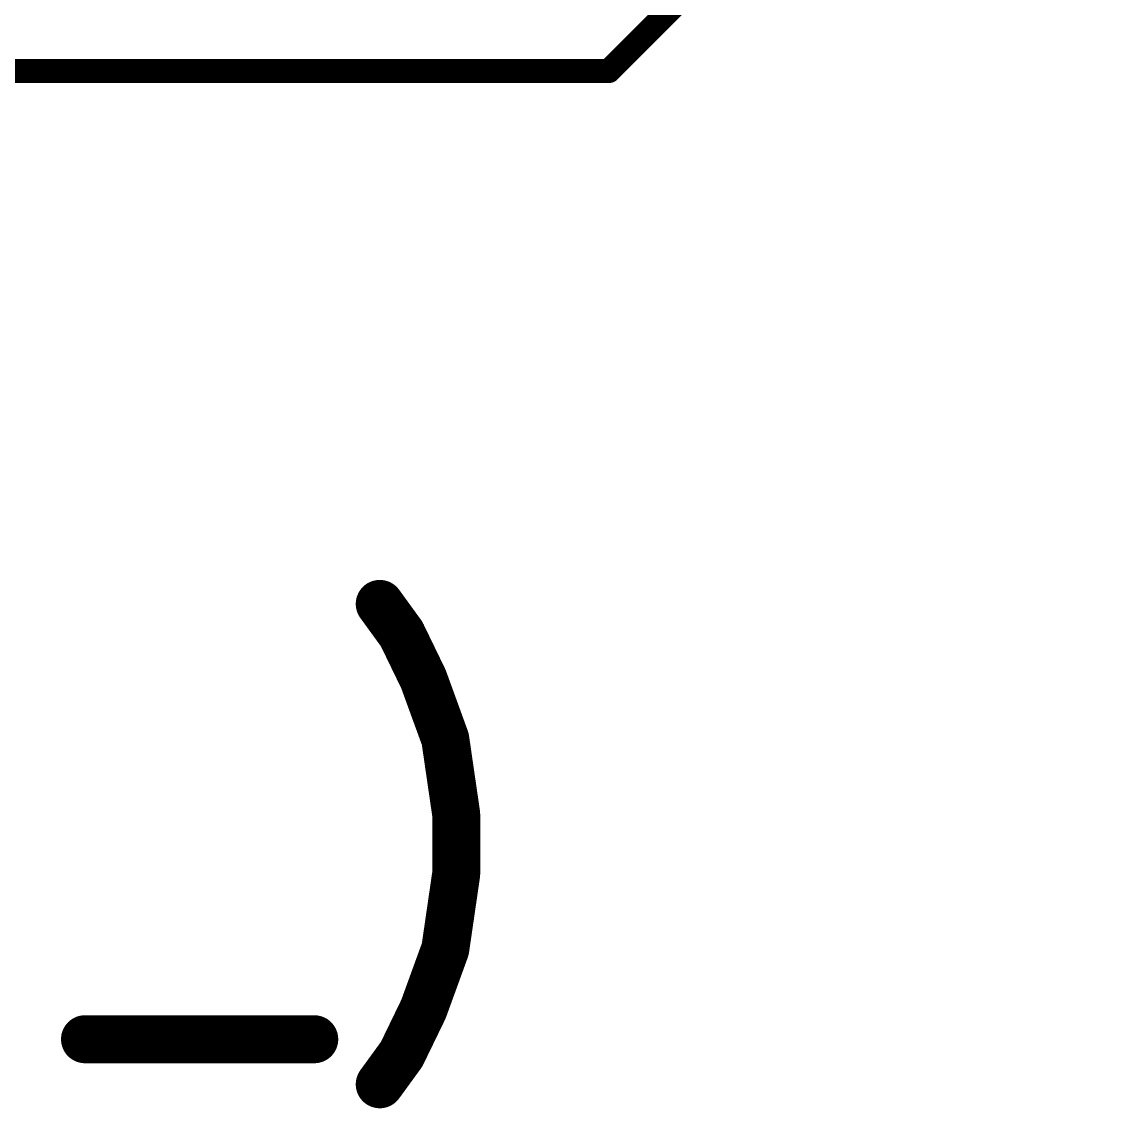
# Model space of a CAD drawing. Extents: x 99.9 to 127.4, y 95.7 to 155.
# Drawn here: x 121.555 to 126.05, y 95.681 to 100.205 of the extents above; entities that cross this region are included whole.
import ezdxf

# ---------------------------------------------------------------- set-up
doc = ezdxf.new("R2010")
doc.units = 0
doc.layers.get('0').update_dxf_attribs({"linetype": 'CONTINUOUS'})
doc.layers.add('MASK-TOP_PHO', color=3, linetype='CONTINUOUS')
doc.layers.add('SILK-TOP_PHO', color=14, linetype='CONTINUOUS')

# ---------------------------------------------------------------- blocks, each defined once
blk = doc.blocks.new('ROUND_1')
at = {"const_width": 0.050038}
blk.add_lwpolyline([(-0.025018, 0, 1), (0.025018, 0, 1)], format="xyb", close=True, dxfattribs=at)
blk = doc.blocks.new('ROUND_6')
at = {"const_width": 0.099948}
blk.add_lwpolyline([(-0.049974, 0, 1), (0.049974, 0, 1)], format="xyb", close=True, dxfattribs=at)

msp = doc.modelspace()

# ---------------------------------------------------------------- linework, layer by layer
at = {"layer": 'MASK-TOP_PHO'}
for points, const_width in [([(124.000006, 100.000054), (126.000002, 102.00005)], 0.100076), ([(102.00005, 100.000054), (124.000006, 100.000054)], 0.100076), ([(123.045474, 97.781364), (123.136406, 97.656142)], 0.199898), ([(123.136406, 97.656142), (123.227338, 97.46869)], 0.199898), ([(123.227338, 97.46869), (123.31827, 97.218754)], 0.199898), ([(123.31827, 97.218754), (123.363736, 96.906334)], 0.199898), ([(123.363736, 96.906334), (123.363736, 96.656144)], 0.199898), ([(123.363736, 96.656144), (123.31827, 96.343724)], 0.199898), ([(123.31827, 96.343724), (123.227338, 96.093788)], 0.199898), ([(123.227338, 96.093788), (123.136406, 95.906336)], 0.199898), ([(121.818146, 95.96882), (122.772678, 95.96882)], 0.199898), ([(123.136406, 95.906336), (123.045474, 95.781368)], 0.199898)]:
    msp.add_lwpolyline(points, dxfattribs=dict(at, const_width=const_width))
at = {"layer": 'SILK-TOP_PHO'}
for points, const_width in [([(124.000006, 100.000054), (126.000002, 102.00005)], 0.100076), ([(102.00005, 100.000054), (124.000006, 100.000054)], 0.100076), ([(123.045474, 97.781364), (123.136406, 97.656142)], 0.199898), ([(123.136406, 97.656142), (123.227338, 97.46869)], 0.199898), ([(123.227338, 97.46869), (123.31827, 97.218754)], 0.199898), ([(123.31827, 97.218754), (123.363736, 96.906334)], 0.199898), ([(123.363736, 96.906334), (123.363736, 96.656144)], 0.199898), ([(123.363736, 96.656144), (123.31827, 96.343724)], 0.199898), ([(123.31827, 96.343724), (123.227338, 96.093788)], 0.199898), ([(123.227338, 96.093788), (123.136406, 95.906336)], 0.199898), ([(121.818146, 95.96882), (122.772678, 95.96882)], 0.199898), ([(123.136406, 95.906336), (123.045474, 95.781368)], 0.199898)]:
    msp.add_lwpolyline(points, dxfattribs=dict(at, const_width=const_width))

# ---------------------------------------------------------------- block references
at = {"layer": 'MASK-TOP_PHO'}
for name, p in [('ROUND_1', (124.000006, 100.000054)), ('ROUND_6', (123.045474, 97.781364)), ('ROUND_6', (123.136406, 97.656142)), ('ROUND_6', (123.227338, 97.46869)), ('ROUND_6', (123.31827, 97.218754)), ('ROUND_6', (123.363736, 96.906334)), ('ROUND_6', (123.363736, 96.656144)), ('ROUND_6', (123.31827, 96.343724)), ('ROUND_6', (123.227338, 96.093788)), ('ROUND_6', (121.818146, 95.96882)), ('ROUND_6', (122.772678, 95.96882)), ('ROUND_6', (123.136406, 95.906336)), ('ROUND_6', (123.045474, 95.781368))]:
    msp.add_blockref(name, p, dxfattribs=at)
at = {"layer": 'SILK-TOP_PHO'}
for name, p in [('ROUND_1', (124.000006, 100.000054)), ('ROUND_6', (123.045474, 97.781364)), ('ROUND_6', (123.136406, 97.656142)), ('ROUND_6', (123.227338, 97.46869)), ('ROUND_6', (123.31827, 97.218754)), ('ROUND_6', (123.363736, 96.906334)), ('ROUND_6', (123.363736, 96.656144)), ('ROUND_6', (123.31827, 96.343724)), ('ROUND_6', (123.227338, 96.093788)), ('ROUND_6', (121.818146, 95.96882)), ('ROUND_6', (122.772678, 95.96882)), ('ROUND_6', (123.136406, 95.906336)), ('ROUND_6', (123.045474, 95.781368))]:
    msp.add_blockref(name, p, dxfattribs=at)

doc.saveas('drawing.dxf')
